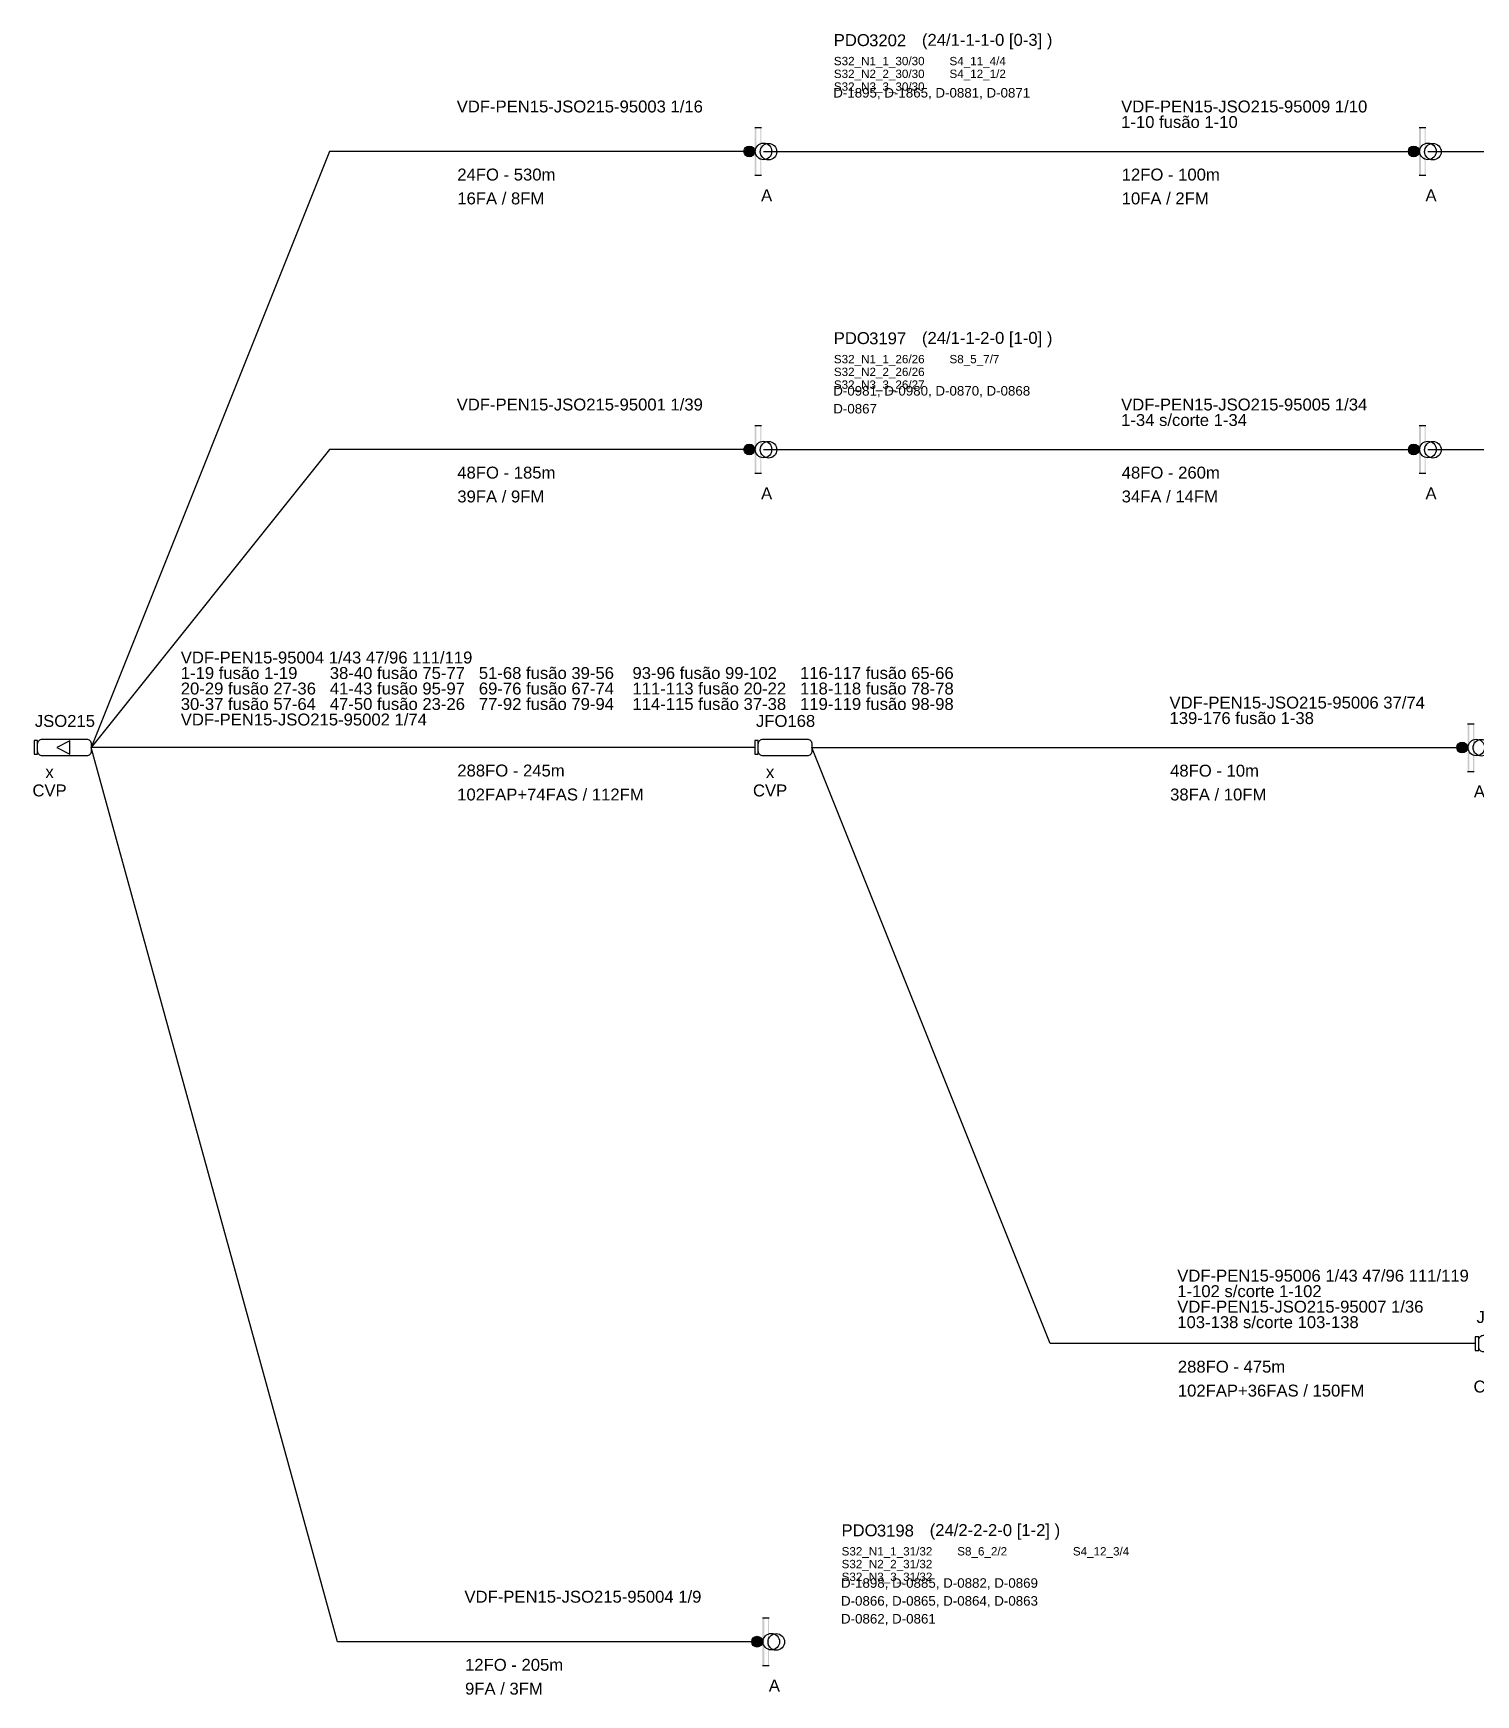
# Model space of a CAD drawing. Header units: millimetres. Extents: x 91 to 406, y 1986 to 2225.
# Drawn here: x 91.3 to 212.3, y 2085.9 to 2225.3 of the extents above; entities that cross this region are included whole.
import ezdxf
from ezdxf.enums import TextEntityAlignment as Align
from ezdxf.lldxf.tags import DXFTag

# ---------------------------------------------------------------- set-up
doc = ezdxf.new("R2010")
doc.units = ezdxf.units.MM
doc.layers.get('0').update_dxf_attribs({"lineweight": 5})
for name, color, linetype in [('SINOP_AÉREO', 1, 'AEREO2'), ('SINOP_CONDUTA', 1, 'CONDUTA2'), ('SINOP_JSFO', 1, 'Continuous'), ('SINOP_PDO', 1, 'Continuous')]:
    doc.layers.add(name, color=color, linetype=linetype)
doc.styles.add('VDF', font='arial.ttf', dxfattribs={"height": 0.25})
doc.linetypes.add('AEREO2', pattern='A,1,-1,[6,LinesVod.shx,S=0,R=0,X=0,Y=0],-1,1', length=4)
tags = doc.linetypes.add('CONDUTA2', pattern='A,1,-1,[8,LinesVod.shx,S=1,R=0,X=0,Y=0],-1,1', length=4).pattern_tags.tags
tags[16:17] = [DXFTag(74, 4), DXFTag(75, 0), DXFTag(340, '0'), DXFTag(46, 1.0), DXFTag(50, 0.0), DXFTag(44, 0.0), DXFTag(45, 0.0)]
tags[14:15] = [DXFTag(74, 4), DXFTag(75, 0), DXFTag(340, '0'), DXFTag(46, 1.0), DXFTag(50, 0.0), DXFTag(44, 0.0), DXFTag(45, 0.0)]
tags[4:5] = [DXFTag(74, 4), DXFTag(75, 0), DXFTag(340, '0'), DXFTag(46, 1.0), DXFTag(50, 0.0), DXFTag(44, 0.0), DXFTag(45, 0.0)]

# ---------------------------------------------------------------- blocks, each defined once
blk = doc.blocks.new('*U69')
for points in [[(-4.5, 0.58), (-4.8, 0.58), (-4.8, -0.57), (-4.5, -0.57)], [(-1.8, 0.55), (-2.9, 0), (-1.8, -0.55)]]:
    blk.add_lwpolyline(points, close=True)
blk.add_lwpolyline([(-0.4, -0.7), (-4.1, -0.7, -0.414214), (-4.5, -0.3), (-4.5, 0.3, -0.414214), (-4.1, 0.7), (-0.4, 0.7, -0.414214), (0, 0.3), (0, -0.3, -0.414214)], format="xyb", close=True)
at = {"style": 'VDF'}
for tag, p in [('CABO_001', (-29.8, 2.6)), ('CABO_002', (-29.8, 1.3)), ('CABO_003', (-29.8, 0)), ('CABO_004', (-29.8, -1.3)), ('CABO_005', (-29.8, -2.6)), ('CABO_CAP_COP', (-29.75, -2.44)), ('FA_FM', (-29.75, -4.44))]:
    blk.add_attdef(tag, p, '', height=1, dxfattribs=at)
for tag, p in [('JSO#', (-2.21, 1.73)), ('M', (-3.51, -2.55)), ('CVP', (-3.51, -4.1))]:
    blk.add_attdef(tag, text='', height=1, dxfattribs=at).set_placement(p, align=Align.CENTER)
blk = doc.blocks.new('*U59')
blk.add_lwpolyline([(-4.5, 0.58), (-4.8, 0.58), (-4.8, -0.57), (-4.5, -0.57)], close=True)
blk.add_lwpolyline([(-0.4, -0.7), (-4.1, -0.7, -0.414214), (-4.5, -0.3), (-4.5, 0.3, -0.414214), (-4.1, 0.7), (-0.4, 0.7, -0.414214), (0, 0.3), (0, -0.3, -0.414214)], format="xyb", close=True)
at = {"style": 'VDF'}
for tag, p in [('CABO_001', (-52.94, 7.05)), ('CABO_002', (-52.94, 5.75)), ('CABO_003', (-52.94, 4.45)), ('CABO_004', (-52.94, 3.15)), ('CABO_005', (-52.94, 1.85)), ('CABO_CAP_COP', (-29.75, -2.44)), ('FA_FM', (-29.75, -4.44))]:
    blk.add_attdef(tag, p, '', height=1, dxfattribs=at)
for tag, p in [('JFO#', (-2.25, 1.73)), ('M', (-3.51, -2.55)), ('CVP', (-3.51, -4.1))]:
    blk.add_attdef(tag, text='', height=1, dxfattribs=at).set_placement(p, align=Align.CENTER)
blk = doc.blocks.new('*U60')
blk.add_hatch(color=256).paths.add_polyline_path([(0, 0, 1), (-0.91, 0, 1)])
for p, q in [((0, 2), (0.56, 2)), ((0, -2), (0.56, -2))]:
    blk.add_line(p, q)
blk.add_circle((-0.45, 0), 0.453)
for centre in [(0.74, 0), (1.16, -0.02)]:
    blk.add_ellipse(centre, major_axis=(0, -0.695), ratio=0.99861)
for points in [[(0, 2), (0.15, 2), (0, -2), (0.15, -2)], [(0.46, -2), (0.56, -2), (0.46, 2), (0.56, 2)]]:
    blk.add_solid(points)
at = {"insert": (6.63, 9.84), "char_height": 1, "attachment_point": 1, "style": 'VDF'}
blk.add_mtext_dynamic_manual_height_columns('PDO', width=5.1324, gutter_width=12.5, heights=[0], dxfattribs=at)
at = {"style": 'VDF'}
for tag, p, height in [('JFO_PDO', (9.6, 8.82), 1), ('(CAP/N1-N2-N3-N4)', (14.03, 8.86), 1), ('PP_R', (6.59, 7.32), 0.8), ('SPLITTERS_001', (6.64, 7.23), 0.7), ('FLB', (11.42, 7.32), 0.8), ('SPLITTERS_002', (16.34, 7.23), 0.7), ('SPLITTERS_003', (26.04, 7.23), 0.7), ('SPLITTERS_004', (6.64, 6.16), 0.7), ('SPLITTERS_007', (6.64, 5.09), 0.7), ('SPLITTERS_005', (16.34, 6.16), 0.7), ('SPLITTERS_008', (16.33, 5.1), 0.7), ('SPLITTERS_006', (26.04, 6.15), 0.7), ('SPLITTERS_009', (26.03, 5.1), 0.7), ('CABO_001', (-25, 3.27), 1), ('CABO_002', (-25, 1.97), 1), ('CABO_003', (-25, 0.67), 1), ('CABO_004', (-25, -0.63), 1), ('CABO_005', (-25, -1.93), 1), ('CABO_CAP_COP', (-24.95, -2.44), 1), ('FA_FM', (-24.95, -4.44), 1)]:
    blk.add_attdef(tag, p, '', height=height, dxfattribs=at)
at = {"color": 5, "style": 'VDF'}
for tag, p in [('EDIFICIOS_001', (6.59, 4.52)), ('EDIFICIOS_002', (6.59, 3.02)), ('EDIFICIOS_003', (6.59, 1.52)), ('EDIFICIOS_004', (6.59, 0.02)), ('EDIFICIOS_005', (6.59, -1.46)), ('EDIFICIOS_006', (6.59, -2.92))]:
    blk.add_attdef(tag, p, '', height=0.8, dxfattribs=at)
at = {"style": 'VDF'}
blk.add_attdef('MODELO', text='', height=1, dxfattribs=at).set_placement((1, -4.18), align=Align.CENTER)
blk = doc.blocks.new('*U68')
blk.add_hatch(color=256).paths.add_polyline_path([(0, 0, 1), (-0.91, 0, 1)])
for p, q in [((0, 2), (0.56, 2)), ((0, -2), (0.56, -2))]:
    blk.add_line(p, q)
blk.add_circle((-0.45, 0), 0.453)
for centre in [(0.74, 0), (1.16, -0.02)]:
    blk.add_ellipse(centre, major_axis=(0, -0.695), ratio=0.99861)
for points in [[(0, 2), (0.15, 2), (0, -2), (0.15, -2)], [(0.46, -2), (0.56, -2), (0.46, 2), (0.56, 2)]]:
    blk.add_solid(points)
at = {"insert": (6.63, 9.84), "char_height": 1, "attachment_point": 1, "style": 'VDF'}
blk.add_mtext_dynamic_manual_height_columns('PDO', width=5.1324, gutter_width=12.5, heights=[0], dxfattribs=at)
at = {"style": 'VDF'}
for tag, p, height in [('JFO_PDO', (9.6, 8.82), 1), ('(CAP/N1-N2-N3-N4)', (14.03, 8.86), 1), ('PP_R', (6.59, 7.32), 0.8), ('SPLITTERS_001', (6.64, 7.23), 0.7), ('FLB', (11.42, 7.32), 0.8), ('SPLITTERS_002', (16.34, 7.23), 0.7), ('SPLITTERS_003', (26.04, 7.23), 0.7), ('SPLITTERS_004', (6.64, 6.16), 0.7), ('SPLITTERS_007', (6.64, 5.09), 0.7), ('SPLITTERS_005', (16.34, 6.16), 0.7), ('SPLITTERS_008', (16.33, 5.1), 0.7), ('SPLITTERS_006', (26.04, 6.15), 0.7), ('SPLITTERS_009', (26.03, 5.1), 0.7), ('CABO_001', (-25, 3.27), 1), ('CABO_002', (-25, 1.97), 1), ('CABO_003', (-25, 0.67), 1), ('CABO_004', (-25, -0.63), 1), ('CABO_005', (-25, -1.93), 1), ('CABO_CAP_COP', (-24.95, -2.44), 1), ('FA_FM', (-24.95, -4.44), 1)]:
    blk.add_attdef(tag, p, '', height=height, dxfattribs=at)
at = {"color": 5, "style": 'VDF'}
for tag, p in [('EDIFICIOS_001', (6.59, 4.52)), ('EDIFICIOS_002', (6.59, 3.02)), ('EDIFICIOS_003', (6.59, 1.52)), ('EDIFICIOS_004', (6.59, 0.02)), ('EDIFICIOS_005', (6.59, -1.46)), ('EDIFICIOS_006', (6.59, -2.92))]:
    blk.add_attdef(tag, p, '', height=0.8, dxfattribs=at)
at = {"style": 'VDF'}
blk.add_attdef('MODELO', text='', height=1, dxfattribs=at).set_placement((1, -4.18), align=Align.CENTER)
blk = doc.blocks.new('*U57')
blk.add_hatch(color=256).paths.add_polyline_path([(0, 0, 1), (-0.91, 0, 1)])
for p, q in [((0, 2), (0.56, 2)), ((0, -2), (0.56, -2))]:
    blk.add_line(p, q)
blk.add_circle((-0.45, 0), 0.453)
for centre in [(0.74, 0), (1.16, -0.02)]:
    blk.add_ellipse(centre, major_axis=(0, -0.695), ratio=0.99861)
for points in [[(0, 2), (0.15, 2), (0, -2), (0.15, -2)], [(0.46, -2), (0.56, -2), (0.46, 2), (0.56, 2)]]:
    blk.add_solid(points)
at = {"insert": (6.63, 9.84), "char_height": 1, "attachment_point": 1, "style": 'VDF'}
blk.add_mtext_dynamic_manual_height_columns('PDO', width=5.1324, gutter_width=12.5, heights=[0], dxfattribs=at)
at = {"style": 'VDF'}
for tag, p, height in [('JFO_PDO', (9.6, 8.82), 1), ('(CAP/N1-N2-N3-N4)', (14.03, 8.86), 1), ('PP_R', (6.59, 7.32), 0.8), ('SPLITTERS_001', (6.64, 7.23), 0.7), ('FLB', (11.42, 7.32), 0.8), ('SPLITTERS_002', (16.34, 7.23), 0.7), ('SPLITTERS_003', (26.04, 7.23), 0.7), ('SPLITTERS_004', (6.64, 6.16), 0.7), ('SPLITTERS_007', (6.64, 5.09), 0.7), ('SPLITTERS_005', (16.34, 6.16), 0.7), ('SPLITTERS_008', (16.33, 5.1), 0.7), ('SPLITTERS_006', (26.04, 6.15), 0.7), ('SPLITTERS_009', (26.03, 5.1), 0.7), ('CABO_001', (-25, 3.27), 1), ('CABO_002', (-25, 1.97), 1), ('CABO_003', (-25, 0.67), 1), ('CABO_004', (-25, -0.63), 1), ('CABO_005', (-25, -1.93), 1), ('CABO_CAP_COP', (-24.95, -2.44), 1), ('FA_FM', (-24.95, -4.44), 1)]:
    blk.add_attdef(tag, p, '', height=height, dxfattribs=at)
at = {"color": 5, "style": 'VDF'}
for tag, p in [('EDIFICIOS_001', (6.59, 4.52)), ('EDIFICIOS_002', (6.59, 3.02)), ('EDIFICIOS_003', (6.59, 1.52)), ('EDIFICIOS_004', (6.59, 0.02)), ('EDIFICIOS_005', (6.59, -1.46)), ('EDIFICIOS_006', (6.59, -2.92))]:
    blk.add_attdef(tag, p, '', height=0.8, dxfattribs=at)
at = {"style": 'VDF'}
blk.add_attdef('MODELO', text='', height=1, dxfattribs=at).set_placement((1, -4.18), align=Align.CENTER)
blk = doc.blocks.new('*U58')
blk.add_hatch(color=256).paths.add_polyline_path([(0, 0, 1), (-0.91, 0, 1)])
for p, q in [((0, 2), (0.56, 2)), ((0, -2), (0.56, -2))]:
    blk.add_line(p, q)
blk.add_circle((-0.45, 0), 0.453)
for centre in [(0.74, 0), (1.16, -0.02)]:
    blk.add_ellipse(centre, major_axis=(0, -0.695), ratio=0.99861)
for points in [[(0, 2), (0.15, 2), (0, -2), (0.15, -2)], [(0.46, -2), (0.56, -2), (0.46, 2), (0.56, 2)]]:
    blk.add_solid(points)
at = {"insert": (6.63, 9.84), "char_height": 1, "attachment_point": 1, "style": 'VDF'}
blk.add_mtext_dynamic_manual_height_columns('PDO', width=5.1324, gutter_width=12.5, heights=[0], dxfattribs=at)
at = {"style": 'VDF'}
for tag, p, height in [('JFO_PDO', (9.6, 8.82), 1), ('(CAP/N1-N2-N3-N4)', (14.03, 8.86), 1), ('PP_R', (6.59, 7.32), 0.8), ('SPLITTERS_001', (6.64, 7.23), 0.7), ('FLB', (11.42, 7.32), 0.8), ('SPLITTERS_002', (16.34, 7.23), 0.7), ('SPLITTERS_003', (26.04, 7.23), 0.7), ('SPLITTERS_004', (6.64, 6.16), 0.7), ('SPLITTERS_007', (6.64, 5.09), 0.7), ('SPLITTERS_005', (16.34, 6.16), 0.7), ('SPLITTERS_008', (16.33, 5.1), 0.7), ('SPLITTERS_006', (26.04, 6.15), 0.7), ('SPLITTERS_009', (26.03, 5.1), 0.7), ('CABO_001', (-25, 3.27), 1), ('CABO_002', (-25, 1.97), 1), ('CABO_003', (-25, 0.67), 1), ('CABO_004', (-25, -0.63), 1), ('CABO_005', (-25, -1.93), 1), ('CABO_CAP_COP', (-24.95, -2.44), 1), ('FA_FM', (-24.95, -4.44), 1)]:
    blk.add_attdef(tag, p, '', height=height, dxfattribs=at)
at = {"color": 5, "style": 'VDF'}
for tag, p in [('EDIFICIOS_001', (6.59, 4.52)), ('EDIFICIOS_002', (6.59, 3.02)), ('EDIFICIOS_003', (6.59, 1.52)), ('EDIFICIOS_004', (6.59, 0.02)), ('EDIFICIOS_005', (6.59, -1.46)), ('EDIFICIOS_006', (6.59, -2.92))]:
    blk.add_attdef(tag, p, '', height=0.8, dxfattribs=at)
at = {"style": 'VDF'}
blk.add_attdef('MODELO', text='', height=1, dxfattribs=at).set_placement((1, -4.18), align=Align.CENTER)
blk = doc.blocks.new('*U64')
blk.add_hatch(color=256).paths.add_polyline_path([(0, 0, 1), (-0.91, 0, 1)])
for p, q in [((0, 2), (0.56, 2)), ((0, -2), (0.56, -2))]:
    blk.add_line(p, q)
blk.add_circle((-0.45, 0), 0.453)
for centre in [(0.74, 0), (1.16, -0.02)]:
    blk.add_ellipse(centre, major_axis=(0, -0.695), ratio=0.99861)
for points in [[(0, 2), (0.15, 2), (0, -2), (0.15, -2)], [(0.46, -2), (0.56, -2), (0.46, 2), (0.56, 2)]]:
    blk.add_solid(points)
at = {"insert": (6.63, 9.84), "char_height": 1, "attachment_point": 1, "style": 'VDF'}
blk.add_mtext_dynamic_manual_height_columns('PDO', width=5.1324, gutter_width=12.5, heights=[0], dxfattribs=at)
at = {"style": 'VDF'}
for tag, p, height in [('JFO_PDO', (9.6, 8.82), 1), ('(CAP/N1-N2-N3-N4)', (14.03, 8.86), 1), ('PP_R', (6.59, 7.32), 0.8), ('SPLITTERS_001', (6.64, 7.23), 0.7), ('FLB', (11.42, 7.32), 0.8), ('SPLITTERS_002', (16.34, 7.23), 0.7), ('SPLITTERS_003', (26.04, 7.23), 0.7), ('SPLITTERS_004', (6.64, 6.16), 0.7), ('SPLITTERS_007', (6.64, 5.09), 0.7), ('SPLITTERS_005', (16.34, 6.16), 0.7), ('SPLITTERS_008', (16.33, 5.1), 0.7), ('SPLITTERS_006', (26.04, 6.15), 0.7), ('SPLITTERS_009', (26.03, 5.1), 0.7), ('CABO_001', (-25, 3.27), 1), ('CABO_002', (-25, 1.97), 1), ('CABO_003', (-25, 0.67), 1), ('CABO_004', (-25, -0.63), 1), ('CABO_005', (-25, -1.93), 1), ('CABO_CAP_COP', (-24.95, -2.44), 1), ('FA_FM', (-24.95, -4.44), 1)]:
    blk.add_attdef(tag, p, '', height=height, dxfattribs=at)
at = {"color": 5, "style": 'VDF'}
for tag, p in [('EDIFICIOS_001', (6.59, 4.52)), ('EDIFICIOS_002', (6.59, 3.02)), ('EDIFICIOS_003', (6.59, 1.52)), ('EDIFICIOS_004', (6.59, 0.02)), ('EDIFICIOS_005', (6.59, -1.46)), ('EDIFICIOS_006', (6.59, -2.92))]:
    blk.add_attdef(tag, p, '', height=0.8, dxfattribs=at)
at = {"style": 'VDF'}
blk.add_attdef('MODELO', text='', height=1, dxfattribs=at).set_placement((1, -4.18), align=Align.CENTER)
blk = doc.blocks.new('*U66')
blk.add_hatch(color=256).paths.add_polyline_path([(0, 0, 1), (-0.91, 0, 1)])
for p, q in [((0, 2), (0.56, 2)), ((0, -2), (0.56, -2))]:
    blk.add_line(p, q)
blk.add_circle((-0.45, 0), 0.453)
for centre in [(0.74, 0), (1.16, -0.02)]:
    blk.add_ellipse(centre, major_axis=(0, -0.695), ratio=0.99861)
for points in [[(0, 2), (0.15, 2), (0, -2), (0.15, -2)], [(0.46, -2), (0.56, -2), (0.46, 2), (0.56, 2)]]:
    blk.add_solid(points)
at = {"insert": (6.63, 9.84), "char_height": 1, "attachment_point": 1, "style": 'VDF'}
blk.add_mtext_dynamic_manual_height_columns('PDO', width=5.1324, gutter_width=12.5, heights=[0], dxfattribs=at)
at = {"style": 'VDF'}
for tag, p, height in [('JFO_PDO', (9.6, 8.82), 1), ('(CAP/N1-N2-N3-N4)', (14.03, 8.86), 1), ('PP_R', (6.59, 7.32), 0.8), ('SPLITTERS_001', (6.64, 7.23), 0.7), ('FLB', (11.42, 7.32), 0.8), ('SPLITTERS_002', (16.34, 7.23), 0.7), ('SPLITTERS_003', (26.04, 7.23), 0.7), ('SPLITTERS_004', (6.64, 6.16), 0.7), ('SPLITTERS_007', (6.64, 5.09), 0.7), ('SPLITTERS_005', (16.34, 6.16), 0.7), ('SPLITTERS_008', (16.33, 5.1), 0.7), ('SPLITTERS_006', (26.04, 6.15), 0.7), ('SPLITTERS_009', (26.03, 5.1), 0.7), ('CABO_001', (-25, 3.27), 1), ('CABO_002', (-25, 1.97), 1), ('CABO_003', (-25, 0.67), 1), ('CABO_004', (-25, -0.63), 1), ('CABO_005', (-25, -1.93), 1), ('CABO_CAP_COP', (-24.95, -2.44), 1), ('FA_FM', (-24.95, -4.44), 1)]:
    blk.add_attdef(tag, p, '', height=height, dxfattribs=at)
at = {"color": 5, "style": 'VDF'}
for tag, p in [('EDIFICIOS_001', (6.59, 4.52)), ('EDIFICIOS_002', (6.59, 3.02)), ('EDIFICIOS_003', (6.59, 1.52)), ('EDIFICIOS_004', (6.59, 0.02)), ('EDIFICIOS_005', (6.59, -1.46)), ('EDIFICIOS_006', (6.59, -2.92))]:
    blk.add_attdef(tag, p, '', height=0.8, dxfattribs=at)
at = {"style": 'VDF'}
blk.add_attdef('MODELO', text='', height=1, dxfattribs=at).set_placement((1, -4.18), align=Align.CENTER)
blk = doc.blocks.new('*U56')
blk.add_lwpolyline([(-4.5, 0.58), (-4.8, 0.58), (-4.8, -0.57), (-4.5, -0.57)], close=True)
blk.add_lwpolyline([(-0.4, -0.7), (-4.1, -0.7, -0.414214), (-4.5, -0.3), (-4.5, 0.3, -0.414214), (-4.1, 0.7), (-0.4, 0.7, -0.414214), (0, 0.3), (0, -0.3, -0.414214)], format="xyb", close=True)
at = {"style": 'VDF'}
for tag, p in [('CABO_001', (-29.8, 5.2)), ('CABO_002', (-29.8, 3.9)), ('CABO_003', (-29.8, 2.6)), ('CABO_004', (-29.8, 1.3)), ('CABO_005', (-29.8, 0)), ('CABO_CAP_COP', (-29.75, -2.44)), ('FA_FM', (-29.75, -4.44))]:
    blk.add_attdef(tag, p, '', height=1, dxfattribs=at)
for tag, p in [('JFO#', (-2.25, 1.73)), ('M', (-3.51, -2.55)), ('CVP', (-3.51, -4.1))]:
    blk.add_attdef(tag, text='', height=1, dxfattribs=at).set_placement(p, align=Align.CENTER)

msp = doc.modelspace()

# ---------------------------------------------------------------- linework, layer by layer
at = {"layer": 'SINOP_AÉREO', "linetype": 'AEREO2'}
for points in [[(152.56, 2215.34), (207.56, 2215.34)], [(151.82, 2190.34), (116.16, 2190.34), (96.16, 2165.34)], [(152.56, 2190.34), (207.56, 2190.34)], [(208.3, 2190.34), (263.3, 2190.34)], [(152.47, 2090.34), (116.82, 2090.34), (96.16, 2165.34)], [(156.62, 2165.34), (211.62, 2165.34)]]:
    msp.add_lwpolyline(points, dxfattribs=at)
at = {"layer": 'SINOP_CONDUTA', "linetype": 'CONDUTA2'}
for points in [[(151.82, 2215.34), (116.16, 2215.34), (96.16, 2165.34)], [(208.3, 2215.34), (263.3, 2215.34)], [(151.82, 2165.34), (96.16, 2165.34)], [(212.27, 2115.34), (176.62, 2115.34), (156.62, 2165.34)]]:
    msp.add_lwpolyline(points, dxfattribs=at)

# ---------------------------------------------------------------- block references
at = {"layer": 'SINOP_JSFO', "color": 4}
ref = msp.add_blockref('*U59', (156.62, 2165.34), dxfattribs=at)
ref.add_attrib('CABO_001', 'VDF-PEN15-95004 1/43 47/96 111/119', (103.67, 2172.39), dxfattribs={"layer": '0', "height": 1, "style": 'VDF'})
ref.add_attrib('CABO_002', '1-19 fusão 1-19       38-40 fusão 75-77   51-68 fusão 39-56    93-96 fusão 99-102     116-117 fusão 65-66', (103.67, 2171.09), dxfattribs={"layer": '0', "height": 1, "style": 'VDF'})
ref.add_attrib('CABO_003', '20-29 fusão 27-36   41-43 fusão 95-97   69-76 fusão 67-74    111-113 fusão 20-22   118-118 fusão 78-78', (103.67, 2169.79), dxfattribs={"layer": '0', "height": 1, "style": 'VDF'})
ref.add_attrib('CABO_004', '30-37 fusão 57-64   47-50 fusão 23-26   77-92 fusão 79-94    114-115 fusão 37-38   119-119 fusão 98-98', (103.67, 2168.49), dxfattribs={"layer": '0', "height": 1, "style": 'VDF'})
ref.add_attrib('CABO_005', 'VDF-PEN15-JSO215-95002 1/74', (103.67, 2167.19), dxfattribs={"layer": '0', "height": 1, "style": 'VDF'})
ref.add_attrib('FA_FM', '102FAP+74FAS / 112FM', (126.86, 2160.9), dxfattribs={"layer": '0', "height": 1, "style": 'VDF'})
ref.add_attrib('CABO_CAP_COP', '288FO - 245m', (126.87, 2162.91), dxfattribs={"layer": '0', "height": 1, "style": 'VDF'})
ref.add_attrib('M', 'x', dxfattribs={"layer": '0', "height": 1, "style": 'VDF'}).set_placement((153.11, 2162.79), align=Align.CENTER)
ref.add_attrib('JSO#JFO', 'JFO168', dxfattribs={"layer": '0', "height": 1, "style": 'VDF'}).set_placement((154.41, 2167.07), align=Align.CENTER)
ref.add_attrib('CVP', 'CVP', dxfattribs={"layer": '0', "height": 1, "style": 'VDF'}).set_placement((153.11, 2161.24), align=Align.CENTER)
ref = msp.add_blockref('*U69', (96.16, 2165.34), dxfattribs=at)
ref.add_attrib('M', 'x', dxfattribs={"layer": '0', "height": 1, "style": 'VDF'}).set_placement((92.66, 2162.79), align=Align.CENTER)
ref.add_attrib('JSO#JFO', 'JSO215', dxfattribs={"layer": '0', "height": 1, "style": 'VDF'}).set_placement((93.95, 2167.07), align=Align.CENTER)
ref.add_attrib('CVP', 'CVP', dxfattribs={"layer": '0', "height": 1, "style": 'VDF'}).set_placement((92.66, 2161.24), align=Align.CENTER)
ref = msp.add_blockref('*U56', (217.07, 2115.34), dxfattribs=at)
ref.add_attrib('CABO_001', 'VDF-PEN15-95006 1/43 47/96 111/119', (187.27, 2120.54), dxfattribs={"layer": '0', "height": 1, "style": 'VDF'})
ref.add_attrib('CABO_002', '1-102 s/corte 1-102', (187.27, 2119.24), dxfattribs={"layer": '0', "height": 1, "style": 'VDF'})
ref.add_attrib('CABO_003', 'VDF-PEN15-JSO215-95007 1/36', (187.27, 2117.94), dxfattribs={"layer": '0', "height": 1, "style": 'VDF'})
ref.add_attrib('CABO_004', '103-138 s/corte 103-138', (187.27, 2116.64), dxfattribs={"layer": '0', "height": 1, "style": 'VDF'})
ref.add_attrib('FA_FM', '102FAP+36FAS / 150FM', (187.32, 2110.9), dxfattribs={"layer": '0', "height": 1, "style": 'VDF'})
ref.add_attrib('CABO_CAP_COP', '288FO - 475m', (187.32, 2112.91), dxfattribs={"layer": '0', "height": 1, "style": 'VDF'})
ref.add_attrib('M', 'x', dxfattribs={"layer": '0', "height": 1, "style": 'VDF'}).set_placement((213.56, 2112.79), align=Align.CENTER)
ref.add_attrib('JSO#JFO', 'JFO166', dxfattribs={"layer": '0', "height": 1, "style": 'VDF'}).set_placement((214.86, 2117.07), align=Align.CENTER)
ref.add_attrib('CVP', 'CVP', dxfattribs={"layer": '0', "height": 1, "style": 'VDF'}).set_placement((213.56, 2111.24), align=Align.CENTER)
at = {"layer": 'SINOP_PDO'}
for name, p, values in [('*U57', (151.82, 2215.34), {'JFO_PDO': '3202', 'MODELO': 'A', 'CABO_001': 'VDF-PEN15-JSO215-95003 1/16', 'FA_FM': '16FA / 8FM', 'CABO_CAP_COP': '24FO - 530m', '(CAP/N1-N2-N3-N4)': '(24/1-1-1-0 [0-3] )', 'SPLITTERS_001': 'S32_N1_1_30/30', 'SPLITTERS_002': 'S4_11_4/4', 'SPLITTERS_004': 'S32_N2_2_30/30', 'SPLITTERS_005': 'S4_12_1/2', 'SPLITTERS_007': 'S32_N3_3_30/30', 'EDIFICIOS_001': 'D-1895, D-1865, D-0881, D-0871'}), ('*U58', (207.56, 2215.34), {'JFO_PDO': '3200', 'MODELO': 'A', 'CABO_001': 'VDF-PEN15-JSO215-95009 1/10', 'CABO_002': '1-10 fusão 1-10', 'FA_FM': '10FA / 2FM', 'CABO_CAP_COP': '12FO - 100m', '(CAP/N1-N2-N3-N4)': '(24/2-1-1-0 [1-0] )', 'SPLITTERS_001': 'S32_N1_1_28/29', 'SPLITTERS_002': 'S8_6_1/1', 'SPLITTERS_004': 'S32_N2_2_29/29', 'SPLITTERS_007': 'S32_N3_3_29/29', 'EDIFICIOS_001': 'D-1888, D-0880, D-0879, D-0877', 'EDIFICIOS_002': 'D-0876, D-0874, D-0872'}), ('*U60', (151.82, 2190.34), {'JFO_PDO': '3197', 'MODELO': 'A', 'CABO_001': 'VDF-PEN15-JSO215-95001 1/39', 'FA_FM': '39FA / 9FM', 'CABO_CAP_COP': '48FO - 185m', '(CAP/N1-N2-N3-N4)': '(24/1-1-2-0 [1-0] )', 'SPLITTERS_001': 'S32_N1_1_26/26', 'SPLITTERS_002': 'S8_5_7/7', 'SPLITTERS_004': 'S32_N2_2_26/26', 'SPLITTERS_007': 'S32_N3_3_26/27', 'EDIFICIOS_001': 'D-0981, D-0980, D-0870, D-0868', 'EDIFICIOS_002': 'D-0867'}), ('*U64', (207.56, 2190.34), {'JFO_PDO': '3196', 'MODELO': 'A', 'CABO_001': 'VDF-PEN15-JSO215-95005 1/34', 'CABO_002': '1-34 s/corte 1-34', 'FA_FM': '34FA / 14FM', 'CABO_CAP_COP': '48FO - 260m', '(CAP/N1-N2-N3-N4)': '(24/2-2-2-0 [1-2] )', 'SPLITTERS_001': 'S32_N1_1_24/25', 'SPLITTERS_002': 'S8_5_6/6', 'SPLITTERS_003': 'S4_11_2/3', 'SPLITTERS_004': 'S32_N2_2_24/25', 'SPLITTERS_007': 'S32_N3_3_24/25', 'EDIFICIOS_001': 'D-0979, D-0978, D-0977, D-0976', 'EDIFICIOS_002': 'D-0891, D-0890, D-0889, D-0884', 'EDIFICIOS_003': 'D-0883'}), ('*U66', (211.62, 2165.34), {'JFO_PDO': '3191', 'MODELO': 'A', 'CABO_001': 'VDF-PEN15-JSO215-95006 37/74', 'CABO_002': '139-176 fusão 1-38', 'FA_FM': '38FA / 10FM', 'CABO_CAP_COP': '48FO - 10m', '(CAP/N1-N2-N3-N4)': '(24/2-1-2-0 [1-1] )', 'SPLITTERS_001': 'S32_N1_1_16/17', 'SPLITTERS_002': 'S8_5_2/2', 'SPLITTERS_003': 'S4_9_4/4', 'SPLITTERS_004': 'S32_N2_2_17/17', 'SPLITTERS_007': 'S32_N3_3_17/18', 'EDIFICIOS_001': 'D-1170, D-1169, D-1168, D-0964', 'EDIFICIOS_002': 'D-0963, D-0892, D-0888, D-0886'}), ('*U68', (152.47, 2090.34), {'JFO_PDO': '3198', 'MODELO': 'A', 'CABO_001': 'VDF-PEN15-JSO215-95004 1/9', 'FA_FM': '9FA / 3FM', 'CABO_CAP_COP': '12FO - 205m', '(CAP/N1-N2-N3-N4)': '(24/2-2-2-0 [1-2] )', 'SPLITTERS_001': 'S32_N1_1_31/32', 'SPLITTERS_002': 'S8_6_2/2', 'SPLITTERS_003': 'S4_12_3/4', 'SPLITTERS_004': 'S32_N2_2_31/32', 'SPLITTERS_007': 'S32_N3_3_31/32', 'EDIFICIOS_001': 'D-1898, D-0885, D-0882, D-0869', 'EDIFICIOS_002': 'D-0866, D-0865, D-0864, D-0863', 'EDIFICIOS_003': 'D-0862, D-0861'})]:
    msp.add_blockref(name, p, dxfattribs=at).add_auto_attribs(values)

doc.saveas('drawing.dxf')
